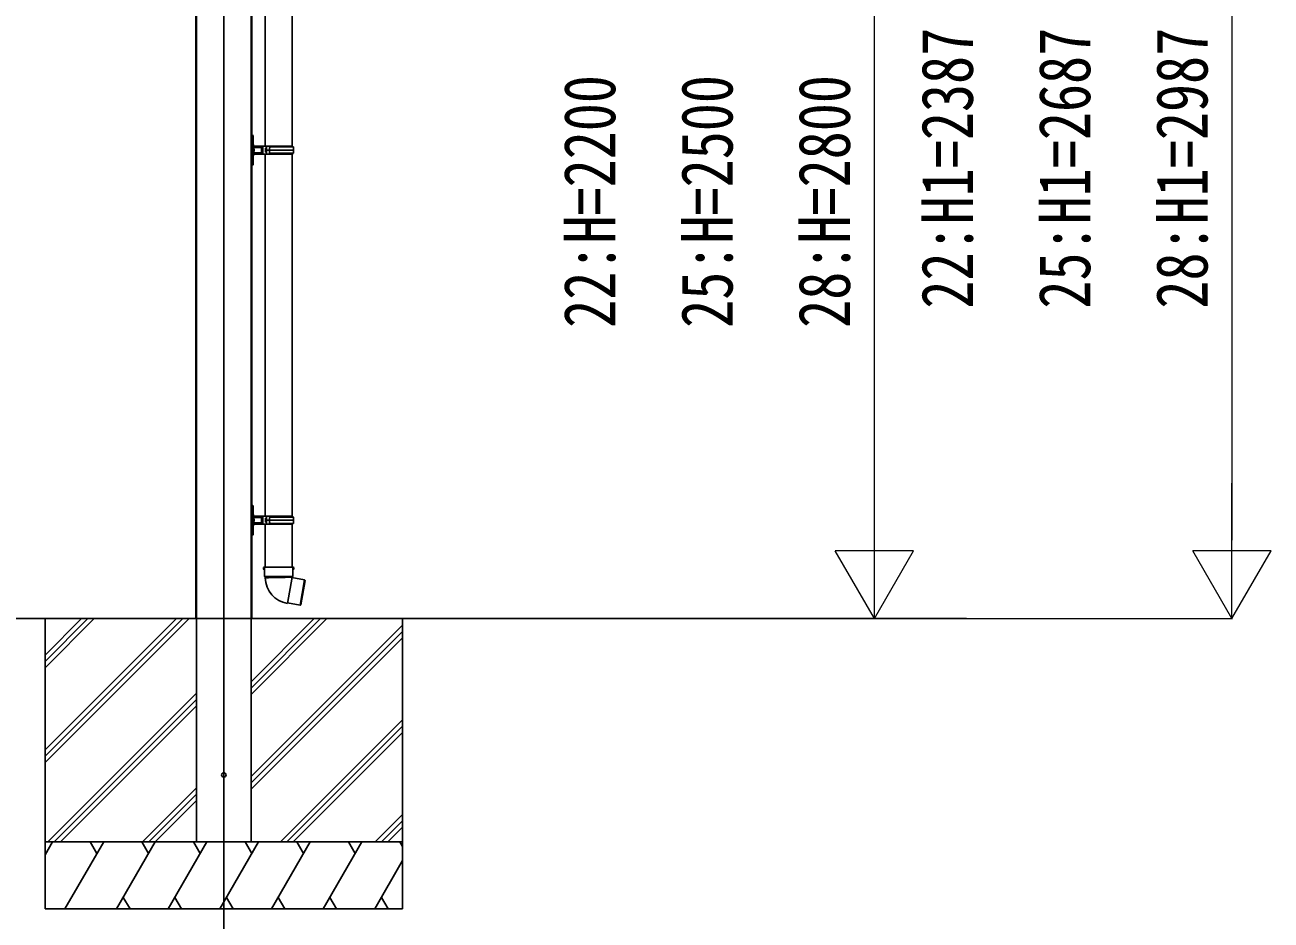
# Model space of a CAD drawing. Units: millimetres, scale not verified. Extents: x -14718 to 14718, y -10396 to 10396.
# Drawn here: x 5740 to 8528, y -8132 to -6129 of the extents above; entities that cross this region are included whole.
import ezdxf
from ezdxf.enums import TextEntityAlignment as Align

# ---------------------------------------------------------------- set-up
doc = ezdxf.new("R2010")
doc.units = ezdxf.units.MM
doc.header["$LTSCALE"] = 50
doc.layers.add('0-3_YKK_12', color=2, linetype='Continuous')
doc.layers.add('0-4_YKK_A1', color=4, linetype='Continuous')
doc.layers.add('0-5_YKK_D', color=6, linetype='Continuous', lineweight=18)
doc.styles.add('ＭＳ ゴシック', font='')
doc.styles.get('ＭＳ ゴシック').set_extended_font_data('MS Gothic')

msp = doc.modelspace()

# ---------------------------------------------------------------- linework, layer by layer
at = {"layer": '0-3_YKK_12'}
msp.add_line((6185.37, -5088.66), (6185.37, -8207.3), dxfattribs=at)
at = {"layer": '0-4_YKK_A1'}
for p, q in [((6122.87, -5186.99), (6122.87, -7457.3)), ((6124.07, -5187.03), (6124.07, -7457.3)), ((6124.47, -5187.05), (6124.47, -7957.47)), ((6246.27, -5191.3), (6246.27, -7957.47)), ((6246.67, -5191.31), (6246.67, -7457.3)), ((6247.87, -5191.36), (6247.87, -7457.3)), ((6277.77, -5589.47), (6277.77, -6399.97)), ((6337.97, -6399.96), (6337.97, -5589.46)), ((6248.87, -6375.47), (6247.87, -6375.47)), ((6248.87, -6381.76), (6247.87, -6381.76)), ((6250.87, -6376.37), (6248.87, -6375.47)), ((6248.87, -6381.76), (6248.87, -6375.47)), ((6250.87, -6376.37), (6251.05, -6382.1)), ((6248.87, -6408.97), (6247.87, -6408.97)), ((6248.87, -6408.97), (6251.87, -6408.97)), ((6248.87, -6436.17), (6248.87, -6408.97)), ((6251.87, -6408.97), (6251.05, -6435.83)), ((6251.87, -6408.97), (6252.87, -6408.97)), ((6252.58, -6399.72), (6252.68, -6402.97)), ((6269.87, -6402.97), (6252.69, -6402.97)), ((6252.69, -6402.97), (6252.87, -6408.97)), ((6252.87, -6408.97), (6252.69, -6414.97)), ((6253.54, -6399.97), (6269.87, -6399.97)), ((6269.87, -6399.97), (6272.87, -6399.97)), ((6269.87, -6402.97), (6269.87, -6399.97)), ((6269.87, -6404.47), (6269.87, -6402.97)), ((6269.87, -6404.47), (6269.87, -6413.46)), ((6270.85, -6404.47), (6269.87, -6404.47)), ((6272.87, -6404.47), (6269.87, -6404.47)), ((6272.87, -6404.47), (6270.85, -6404.47)), ((6270.85, -6413.46), (6270.85, -6404.47)), ((6280.87, -6399.97), (6272.87, -6399.97)), ((6280.88, -6404.47), (6278.87, -6404.47)), ((6280.87, -6404.47), (6280.87, -6399.97)), ((6280.88, -6399.96), (6280.88, -6404.47)), ((6287.9, -6399.96), (6280.88, -6399.96)), ((6280.88, -6408.96), (6280.88, -6404.47)), ((6280.88, -6413.46), (6280.88, -6408.96)), ((6287.38, -6408.96), (6280.88, -6408.96)), ((6287.38, -6408.96), (6287.38, -6408.97)), ((6287.38, -6408.96), (6287.38, -6408.96)), ((6287.46, -6408.96), (6287.47, -6408.96)), ((6341.37, -6408.96), (6287.64, -6408.96)), ((6288.14, -6399.96), (6287.9, -6399.96)), ((6288.14, -6399.96), (6288.54, -6399.96)), ((6288.54, -6399.96), (6339.87, -6399.96)), ((6340.87, -6401.96), (6289.57, -6401.96)), ((6339.87, -6401.96), (6339.87, -6399.96)), ((6248.87, -6436.17), (6247.87, -6436.17)), ((6248.87, -6436.17), (6251.05, -6435.83)), ((6248.87, -6442.47), (6248.87, -6436.17)), ((6251.05, -6435.83), (6250.87, -6441.56)), ((6252.68, -6414.97), (6252.58, -6418.21)), ((6252.69, -6414.97), (6269.87, -6414.97)), ((6269.87, -6417.97), (6253.54, -6417.97)), ((6270.85, -6413.46), (6269.87, -6413.46)), ((6269.87, -6413.47), (6272.87, -6413.47)), ((6272.87, -6417.97), (6269.87, -6417.97)), ((6272.87, -6413.46), (6270.85, -6413.46)), ((6277.77, -6417.97), (6277.77, -7228.47)), ((6280.88, -6413.46), (6278.87, -6413.46)), ((6280.87, -6413.47), (6278.87, -6413.47)), ((6280.87, -6417.97), (6280.87, -6413.47)), ((6280.88, -6417.96), (6280.88, -6413.46)), ((6287.9, -6417.96), (6280.88, -6417.96)), ((6288.14, -6417.96), (6287.9, -6417.96)), ((6288.14, -6417.96), (6288.54, -6417.96)), ((6288.54, -6417.96), (6339.87, -6417.96)), ((6340.87, -6415.96), (6289.57, -6415.96)), ((6337.97, -7228.46), (6337.97, -6417.96)), ((6339.87, -6417.96), (6339.87, -6415.96)), ((6248.87, -7210.26), (6247.87, -7210.26)), ((6248.87, -7210.26), (6248.87, -7203.97)), ((6248.87, -7237.47), (6248.87, -7210.26)), ((6250.87, -7204.87), (6251.05, -7210.6)), ((6248.87, -7237.47), (6247.87, -7237.47)), ((6248.87, -7264.67), (6248.87, -7237.47)), ((6251.87, -7237.47), (6252.87, -7237.47)), ((6252.58, -7228.22), (6252.68, -7231.47)), ((6252.68, -7243.47), (6252.58, -7246.71)), ((6269.87, -7231.47), (6252.69, -7231.47)), ((6252.69, -7243.47), (6269.87, -7243.47)), ((6253.54, -7228.47), (6269.87, -7228.47)), ((6269.87, -7246.47), (6253.54, -7246.47)), ((6269.87, -7228.47), (6272.87, -7228.47)), ((6269.87, -7232.97), (6269.87, -7241.96)), ((6270.85, -7232.97), (6269.87, -7232.97)), ((6272.87, -7232.97), (6269.87, -7232.97)), ((6270.85, -7241.96), (6269.87, -7241.96)), ((6269.87, -7241.97), (6272.87, -7241.97)), ((6272.87, -7246.47), (6269.87, -7246.47)), ((6272.87, -7232.97), (6270.85, -7232.97)), ((6270.85, -7241.96), (6270.85, -7232.97)), ((6272.87, -7241.96), (6270.85, -7241.96)), ((6280.87, -7228.47), (6272.87, -7228.47)), ((6277.77, -7246.47), (6277.77, -7342.47)), ((6280.88, -7232.97), (6278.87, -7232.97)), ((6280.88, -7241.96), (6278.87, -7241.96)), ((6280.87, -7241.97), (6278.87, -7241.97)), ((6280.87, -7232.97), (6280.87, -7228.47)), ((6280.87, -7246.47), (6280.87, -7241.97)), ((6280.88, -7228.46), (6280.88, -7232.97)), ((6287.9, -7228.46), (6280.88, -7228.46)), ((6280.88, -7237.46), (6280.88, -7232.97)), ((6280.88, -7241.96), (6280.88, -7237.46)), ((6287.38, -7237.46), (6280.88, -7237.46)), ((6280.88, -7246.46), (6280.88, -7241.96)), ((6287.9, -7246.46), (6280.88, -7246.46)), ((6287.38, -7237.46), (6287.38, -7237.47)), ((6287.38, -7237.46), (6287.38, -7237.46)), ((6287.46, -7237.46), (6287.47, -7237.46)), ((6341.37, -7237.46), (6287.64, -7237.46)), ((6288.14, -7228.46), (6287.9, -7228.46)), ((6288.14, -7246.46), (6287.9, -7246.46)), ((6288.14, -7228.46), (6288.54, -7228.46)), ((6288.14, -7246.46), (6288.54, -7246.46)), ((6288.54, -7228.46), (6339.87, -7228.46)), ((6288.54, -7246.46), (6339.87, -7246.46)), ((6340.87, -7230.46), (6289.57, -7230.46)), ((6340.87, -7244.46), (6289.57, -7244.46)), ((6337.97, -7342.47), (6337.97, -7246.46)), ((6339.87, -7230.46), (6339.87, -7228.46)), ((6339.87, -7246.46), (6339.87, -7244.46)), ((6248.87, -7264.67), (6247.87, -7264.67)), ((6248.87, -7264.67), (6251.05, -7264.33)), ((6248.87, -7270.97), (6248.87, -7264.67)), ((6251.05, -7264.33), (6250.87, -7270.06)), ((6276.02, -7342.47), (6273.87, -7343.25)), ((6273.87, -7343.25), (6273.93, -7343.25)), ((6273.87, -7346.9), (6273.93, -7346.9)), ((6274.01, -7345.98), (6274.01, -7344.16)), ((6276.02, -7342.47), (6276.15, -7342.47)), ((6276.11, -7347.71), (6276.38, -7363)), ((6276.25, -7347.71), (6276.11, -7347.71)), ((6276.15, -7342.47), (6339.59, -7342.47)), ((6276.33, -7346.8), (6276.27, -7343.36)), ((6339.36, -7363), (6339.63, -7347.71)), ((6339.63, -7347.71), (6339.5, -7347.71)), ((6339.59, -7342.47), (6339.72, -7342.47)), ((6339.63, -7347.71), (6341.87, -7346.9)), ((6341.87, -7343.25), (6339.72, -7342.47)), ((6341.74, -7345.98), (6341.74, -7344.16)), ((6341.81, -7343.25), (6341.87, -7343.25)), ((6341.81, -7346.9), (6341.87, -7346.9)), ((6341.87, -7346.9), (6341.87, -7343.25)), ((6276.38, -7363), (6277.7, -7364.95)), ((6276.38, -7363), (6307.87, -7363)), ((6277.7, -7364.95), (6277.76, -7366.57)), ((6277.7, -7364.95), (6333.01, -7364.95)), ((6307.87, -7363), (6339.36, -7363)), ((6327.55, -7423.85), (6337.98, -7364.7)), ((6366.13, -7370.89), (6337.77, -7365.89)), ((6338.31, -7364.56), (6339.36, -7363)), ((6356.17, -7427.42), (6366.13, -7370.89)), ((6366.94, -7372.05), (6357.32, -7426.61)), ((6366.94, -7372.05), (6366.13, -7370.89)), ((6327.8, -7422.42), (6356.17, -7427.42)), ((6356.17, -7427.42), (6357.32, -7426.61)), ((2348.09, -7457.3), (7846.49, -7457.3)), ((5785.37, -7457.47), (5785.37, -8107.46)), ((5785.37, -7751.44), (6079.35, -7457.47)), ((5785.37, -7765.58), (6093.49, -7457.47)), ((5785.37, -7779.73), (6107.64, -7457.47)), ((5785.37, -7539.31), (5867.22, -7457.47)), ((5785.37, -7553.45), (5881.36, -7457.47)), ((5785.37, -7567.59), (5895.5, -7457.47)), ((6246.27, -7627.2), (6416, -7457.47)), ((6246.27, -7613.05), (6401.86, -7457.47)), ((6246.27, -7598.91), (6387.72, -7457.47)), ((6585.37, -7457.47), (6585.37, -8107.46)), ((6246.27, -7811.04), (6585.37, -7471.95)), ((6246.27, -7825.18), (6585.37, -7486.09)), ((6246.27, -7839.33), (6585.37, -7500.23)), ((5791.48, -7957.47), (6124.47, -7624.48)), ((5805.62, -7957.47), (6124.47, -7638.62)), ((5819.77, -7957.47), (6124.47, -7652.76)), ((6311.98, -7957.47), (6585.37, -7684.08)), ((6326.12, -7957.47), (6585.37, -7698.22)), ((6340.27, -7957.47), (6585.37, -7712.36)), ((6003.61, -7957.47), (6124.47, -7836.61)), ((6017.76, -7957.47), (6124.47, -7850.75)), ((6031.9, -7957.47), (6124.47, -7864.89)), ((6524.11, -7957.47), (6585.37, -7896.21)), ((6538.26, -7957.47), (6585.37, -7910.35)), ((6552.4, -7957.47), (6585.37, -7924.49)), ((5785.37, -7986.4), (5802.08, -7957.46)), ((6585.37, -7957.47), (5785.37, -7957.47)), ((5829.92, -8107.46), (5916.52, -7957.46)), ((5901.52, -7983.45), (5886.52, -7957.47)), ((5945.39, -8107.46), (6031.99, -7957.46)), ((6016.99, -7983.45), (6001.99, -7957.47)), ((6060.86, -8107.46), (6147.46, -7957.47)), ((6132.46, -7983.45), (6117.46, -7957.46)), ((6124.47, -7957.47), (6246.27, -7957.47)), ((6124.47, -7957.47), (6124.77, -7957.47)), ((6124.77, -7957.47), (6245.97, -7957.47)), ((6176.33, -8107.46), (6262.93, -7957.47)), ((6247.93, -7983.45), (6232.93, -7957.46)), ((6245.97, -7957.47), (6246.27, -7957.47)), ((6291.8, -8107.46), (6378.4, -7957.47)), ((6363.4, -7983.45), (6348.4, -7957.46)), ((6407.27, -8107.46), (6493.87, -7957.47)), ((6478.87, -7983.45), (6463.87, -7957.46)), ((6585.37, -7967.91), (6579.34, -7957.46)), ((5787.08, -7983.45), (5785.37, -7980.49)), ((6522.74, -8107.46), (6585.37, -7998.98)), ((5960.39, -8081.49), (5975.39, -8107.46)), ((6075.86, -8081.48), (6090.86, -8107.46)), ((6191.33, -8081.48), (6206.33, -8107.46)), ((6306.8, -8081.49), (6321.8, -8107.46)), ((6422.27, -8081.49), (6437.27, -8107.46)), ((6537.74, -8081.49), (6552.74, -8107.46)), ((5785.37, -8107.46), (6585.37, -8107.46))]:
    msp.add_line(p, q, dxfattribs=at)
for points in [[(6248.87, -6408.97), (6248.87, -6381.76), (6251.05, -6382.1), (6251.87, -6408.97)], [(6280.87, -6417.97), (6272.87, -6417.97), (6272.87, -6399.97)], [(6280.87, -6404.47), (6278.87, -6404.47), (6278.87, -6413.47)], [(6287.64, -6408.96), (6287.47, -6408.96), (6287.38, -6408.96), (6280.88, -6408.96)], [(6287.9, -6399.96), (6287.51, -6404.42), (6287.38, -6408.96)], [(6269.87, -6417.97), (6269.87, -6414.97), (6269.87, -6413.47)], [(6247.87, -6442.47), (6248.87, -6442.47), (6250.87, -6441.56)], [(6250.87, -7204.87), (6248.87, -7203.97), (6247.87, -7203.97)], [(6248.87, -7210.26), (6251.05, -7210.6), (6251.87, -7237.47)], [(6248.87, -7237.47), (6251.87, -7237.47), (6251.05, -7264.33)], [(6252.69, -7231.47), (6252.87, -7237.47), (6252.69, -7243.47)], [(6269.87, -7232.97), (6269.87, -7231.47), (6269.87, -7228.47)], [(6269.87, -7246.47), (6269.87, -7243.47), (6269.87, -7241.97)], [(6280.87, -7246.47), (6272.87, -7246.47), (6272.87, -7228.47)], [(6280.87, -7232.97), (6278.87, -7232.97), (6278.87, -7241.97)], [(6287.64, -7237.46), (6287.47, -7237.46), (6287.38, -7237.46), (6280.88, -7237.46)], [(6287.9, -7228.46), (6287.51, -7232.92), (6287.38, -7237.46)], [(6247.87, -7270.97), (6248.87, -7270.97), (6250.87, -7270.06)], [(6273.87, -7343.25), (6273.87, -7346.9), (6276.11, -7347.71)], [(6273.93, -7343.25), (6275.38, -7342.74), (6276.15, -7342.47)], [(6276.25, -7347.71), (6275.43, -7347.43), (6273.93, -7346.9)], [(6276.27, -7343.36), (6275.38, -7343.68), (6274.01, -7344.16)], [(6274.01, -7345.98), (6275.43, -7346.49), (6276.33, -7346.8)], [(6339.41, -7346.8), (6339.45, -7345.07), (6339.48, -7343.36)], [(6339.41, -7346.8), (6340.32, -7346.49), (6341.74, -7345.98)], [(6341.74, -7344.16), (6340.36, -7343.68), (6339.48, -7343.36)], [(6341.81, -7346.9), (6340.32, -7347.43), (6339.5, -7347.71)], [(6339.59, -7342.47), (6340.36, -7342.74), (6341.81, -7343.25)], [(6338.29, -7364.54), (6338.2, -7364.59), (6337.98, -7364.7), (6337.95, -7364.71), (6337.67, -7364.79), (6335.94, -7364.92), (6333.01, -7364.95), (6330.27, -7365.05), (6326.61, -7365.15), (6322.32, -7365.25), (6317.73, -7365.34), (6312.74, -7365.43), (6307.75, -7365.52), (6302.62, -7365.61), (6297.78, -7365.7), (6293.09, -7365.79), (6288.95, -7365.89), (6285.24, -7365.99), (6282.26, -7366.1), (6279.94, -7366.23), (6278.46, -7366.36), (6277.79, -7366.52), (6277.76, -7366.57)]]:
    msp.add_lwpolyline(points, dxfattribs=at)
msp.add_circle((6185.37, -7807.47), 5, dxfattribs=at)
for centre, radius, start, end in [((6253.54, -6397.97), 2, 181.7624, 241.44015), ((6253.54, -6397.97), 2, 241.44015, 270), ((6365.26, -6408.97), 77.89, 179.99307, 186.62466), ((6287.43, -6409.19), 0.226, 80.79578, 102.71983), ((6368.39, -6408.94), 80.75, 173.61461, 180.01355), ((6368.39, -6408.98), 80.75, 179.98461, 186.38348), ((6289.76, -6400.31), 1.66, 167.69464, 263.49512), ((6290.34, -6400.16), 1.81, 173.59328, 264.82407), ((6292.12, -6408.96), 49.25, 0, 8.17123), ((6292.12, -6408.96), 49.25, 351.83186, 0.00306), ((6253.54, -6419.97), 2, 118.55985, 178.2376), ((6253.54, -6419.97), 2, 90, 118.55985), ((6289.7, -6417.57), 1.61, 94.66451, 194.14319), ((6290.4, -6417.81), 1.86, 96.97139, 184.61125), ((6253.54, -7226.47), 2, 181.7624, 241.44015), ((6253.54, -7248.47), 2, 118.55985, 178.2376), ((6253.54, -7226.47), 2, 241.44015, 270), ((6253.54, -7248.47), 2, 90, 118.55985), ((6365.26, -7237.47), 77.89, 179.99307, 186.62466), ((6287.43, -7237.69), 0.226, 80.79578, 102.71983), ((6368.39, -7237.44), 80.75, 173.61461, 180.01355), ((6368.39, -7237.48), 80.75, 179.98461, 186.38348), ((6289.7, -7246.07), 1.61, 94.66451, 194.14319), ((6289.76, -7228.81), 1.66, 167.69464, 263.49512), ((6290.34, -7228.66), 1.81, 173.59328, 264.82407), ((6290.4, -7246.31), 1.86, 96.97139, 184.61125), ((6292.12, -7237.46), 49.25, 0, 8.17123), ((6292.12, -7237.46), 49.25, 351.83186, 0.00306), ((6271.26, -7343.91), 2.75, 354.81691, 13.99327), ((6270.35, -7346.16), 3.66, 348.38866, 2.80116), ((6273.71, -7343.24), 2.56, 357.19737, 17.56812), ((6274.43, -7347.09), 1.92, 340.91849, 8.46572), ((6341.92, -7347.03), 2.51, 174.83553, 195.78026), ((6341.39, -7343.15), 1.93, 159.00896, 186.22555), ((6345.39, -7343.98), 3.66, 168.38866, 182.80116), ((6344.48, -7346.23), 2.75, 174.81691, 193.99327), ((6338.02, -7364.47), 60.3, 182.00147, 260)]:
    msp.add_arc(centre, radius, start, end, dxfattribs=at)
for centre, major_axis, ratio, start_param, end_param in [((6252.68, -6402.8), (1, 0.031), 0.162205, 3.1415927, 4.7026633), ((6252.78, -6405.97), (-0.1, 3), 0.333136, 6.2716543, 6.28138), ((6269.87, -6402.48), (3, 0), 0.162278, 4.712389, 6.2831853), ((6252.68, -6415.13), (1, -0.031), 0.162205, 1.580522, 3.1415927), ((6252.78, -6411.97), (0.1, 3), 0.333136, 3.143398, 3.1531236), ((6269.87, -6415.45), (3, 0), 0.162278, 6.2831853, 7.8539816), ((6252.68, -7231.3), (1, 0.031), 0.162205, 3.1415927, 4.7026633), ((6252.68, -7243.63), (1, -0.031), 0.162205, 1.580522, 3.1415927), ((6252.78, -7234.47), (-0.1, 3), 0.333136, 6.2716543, 6.28138), ((6252.78, -7240.47), (0.1, 3), 0.333136, 3.143398, 3.1531236), ((6269.87, -7230.98), (3, 0), 0.162278, 4.712389, 6.2831853), ((6269.87, -7243.95), (3, 0), 0.162278, 6.2831853, 7.8539816)]:
    msp.add_ellipse(centre, major_axis=major_axis, ratio=ratio, start_param=start_param, end_param=end_param, dxfattribs=at)
at = {"layer": '0-5_YKK_D', "color": 1}
for p, q in [((8440.63, -5245.51), (8440.63, -7282.3)), ((7640.63, -7282.3), (7640.63, -5432.3)), ((7640.63, -7457.3), (7640.63, -7154.19)), ((8440.63, -7457.3), (8440.63, -7154.19)), ((7640.63, -7457.3), (7553.13, -7305.74)), ((7728.13, -7305.74), (7553.13, -7305.74)), ((7640.63, -7457.3), (7728.13, -7305.74)), ((8440.63, -7457.3), (8353.13, -7305.74)), ((8528.13, -7305.74), (8353.13, -7305.74)), ((8440.63, -7457.3), (8528.13, -7305.74)), ((7544.08, -7457.3), (7641.63, -7457.3)), ((7544.08, -7457.3), (8441.63, -7457.3))]:
    msp.add_line(p, q, dxfattribs=at)

# ---------------------------------------------------------------- texts
at = {"layer": '0-5_YKK_D', "color": 1, "style": 'ＭＳ ゴシック', "width": 0.8}
for s, p in [('22:H1=2387', (7895.63, -6763.71)), ('25:H1=2687', (8158.13, -6763.71)), ('28:H1=2987', (8420.63, -6763.71)), ('22:H=2200', (7095.63, -6806.7)), ('25:H=2500', (7358.13, -6806.7)), ('28:H=2800', (7620.63, -6806.7))]:
    msp.add_text(s, height=115.5, rotation=90, dxfattribs=at).set_placement(p, align=Align.BOTTOM_LEFT)

doc.saveas('drawing.dxf')
